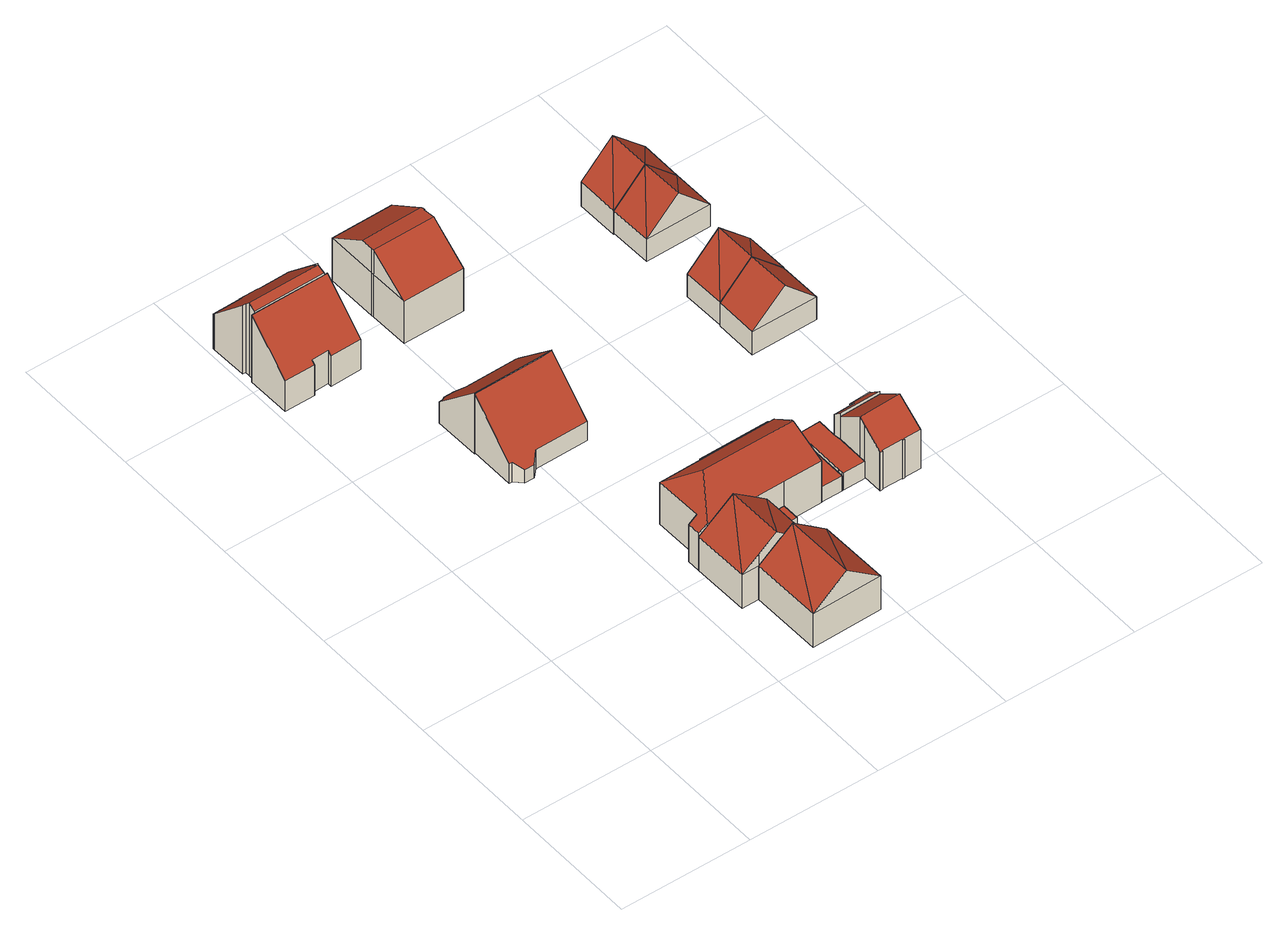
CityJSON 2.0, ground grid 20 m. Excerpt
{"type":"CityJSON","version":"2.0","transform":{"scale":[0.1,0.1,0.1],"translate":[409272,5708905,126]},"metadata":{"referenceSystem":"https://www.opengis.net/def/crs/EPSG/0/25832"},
"CityObjects":{
"building1":{"type":"Building","attributes":{"Gemeindeschluessel":"05978036","Geometrietyp2DReferenz":"3000","function":"31001_1000"},"children":["building1-1","building1-2"]},
"building1-1":{"type":"BuildingPart","attributes":{"roofType":"3100","measuredHeight":12.57},"parents":["building1"],"geometry":[{"type":"MultiSurface","lod":"2","boundaries":[[[0,1,2,3]],[[1,4,5,2]],[[4,6,7,5]],[[6,8,9,7]],[[8,10,11,9]],[[10,12,13,11]],[[12,14,15,13]],[[14,16,17,15]],[[16,18,19,17]],[[18,20,21,19]],[[20,22,23,21]],[[22,24,25,23]],[[24,26,27,25]],[[26,28,29,30,27]],[[31,0,3,32,33]],[[26,24,22,20,18,16,14,12,10,8,6,4,1,0]],[[0,31,28,26]],[[3,2,5,7,9,11,13,15,17,19,21,23,25,27,30,32]],[[33,29,28,31]],[[33,32,30,29]]],"semantics":{"surfaces":[{"type":"WallSurface"},{"type":"RoofSurface"},{"type":"GroundSurface"},{"type":"ClosureSurface"}],"values":[0,0,0,0,0,0,0,0,0,0,0,0,0,0,0,1,1,2,0,3]}}]},
"building1-2":{"type":"BuildingPart","attributes":{"roofType":"2100","measuredHeight":11.68},"parents":["building1"],"geometry":[{"type":"MultiSurface","lod":"2","boundaries":[[[34,33,32,35]],[[29,36,37,30]],[[36,38,39,37]],[[38,40,41,39]],[[40,42,43,41]],[[42,44,45,43]],[[44,46,47,45]],[[46,48,49,47]],[[48,34,35,49]],[[48,46,44,42,40,38,36,29,33,34]],[[35,32,30,37,39,41,43,45,47,49]],[[29,30,32,33]]],"semantics":{"surfaces":[{"type":"WallSurface"},{"type":"RoofSurface"},{"type":"GroundSurface"},{"type":"ClosureSurface"}],"values":[0,0,0,0,0,0,0,0,0,1,2,3]}}]},
"building2":{"type":"Building","attributes":{"Gemeindeschluessel":"05978036","Geometrietyp2DReferenz":"3000","function":"31001_1000","roofType":"2100","measuredHeight":10.19},"geometry":[{"type":"MultiSurface","lod":"2","boundaries":[[[50,51,52,53]],[[51,54,55,52]],[[54,56,57,55]],[[56,58,59,57]],[[58,60,61,59]],[[60,62,63,61]],[[62,64,65,63]],[[64,66,67,65]],[[66,50,53,67]],[[66,64,62,60,58,56,54,51,50]],[[53,52,55,57,59,61,63,65,67]]],"semantics":{"surfaces":[{"type":"WallSurface"},{"type":"RoofSurface"},{"type":"GroundSurface"}],"values":[0,0,0,0,0,0,0,0,0,1,2]}}]},
"building3":{"type":"Building","attributes":{"Gemeindeschluessel":"05978036","Geometrietyp2DReferenz":"3000","function":"31001_1000","roofType":"2100","measuredHeight":10.45},"geometry":[{"type":"MultiSurface","lod":"2","boundaries":[[[68,69,70,71]],[[69,72,73,70]],[[72,74,75,73]],[[74,76,77,75]],[[76,78,79,77]],[[78,80,81,79]],[[80,82,83,81]],[[82,84,85,83]],[[84,86,87,85]],[[86,68,71,87]],[[86,84,82,80,78,76,74,72,69,68]],[[71,70,73,75,77,79,81,83,85,87]]],"semantics":{"surfaces":[{"type":"WallSurface"},{"type":"RoofSurface"},{"type":"GroundSurface"}],"values":[0,0,0,0,0,0,0,0,0,0,1,2]}}]},
"building4":{"type":"Building","attributes":{"Gemeindeschluessel":"05978036","Geometrietyp2DReferenz":"3000","function":"31001_3060"},"children":["building4-1","building4-2","building4-3","building4-4","building4-5"]},
"building4-1":{"type":"BuildingPart","attributes":{"roofType":"3100","measuredHeight":10.03},"parents":["building4"],"geometry":[{"type":"MultiSurface","lod":"2","boundaries":[[[88,89,90,91]],[[89,92,93,90]],[[92,94,95,93]],[[94,96,97,95]],[[94,98,99]],[[94,99,100,96]],[[98,92,89]],[[89,101,99,98]],[[88,101,89]],[[92,98,94]],[[97,91,90,93,95]],[[91,97,96,88]],[[99,101,88,100]],[[100,88,96]]],"semantics":{"surfaces":[{"type":"WallSurface"},{"type":"RoofSurface"},{"type":"GroundSurface"},{"type":"ClosureSurface"}],"values":[0,0,0,0,1,1,1,1,0,0,2,3,0,3]}}]},
"building4-2":{"type":"BuildingPart","attributes":{"roofType":"1000","measuredHeight":2.98},"parents":["building4"],"geometry":[{"type":"MultiSurface","lod":"2","boundaries":[[[102,103,104,105]],[[103,106,107,104]],[[103,102,108,106]],[[107,109,105,104]],[[109,107,106,108]],[[105,109,108,102]]],"semantics":{"surfaces":[{"type":"WallSurface"},{"type":"RoofSurface"},{"type":"GroundSurface"},{"type":"ClosureSurface"}],"values":[0,0,1,2,3,3]}}]},
"building4-3":{"type":"BuildingPart","attributes":{"roofType":"2100","measuredHeight":6.87},"parents":["building4"],"geometry":[{"type":"MultiSurface","lod":"2","boundaries":[[[110,111,112,113]],[[114,115,116,117]],[[115,110,113,116]],[[115,114,111,110]],[[113,112,117,116]],[[114,117,112,111]]],"semantics":{"surfaces":[{"type":"WallSurface"},{"type":"RoofSurface"},{"type":"GroundSurface"},{"type":"ClosureSurface"}],"values":[0,0,0,1,2,3]}}]},
"building4-4":{"type":"BuildingPart","attributes":{"roofType":"3100","measuredHeight":10.02},"parents":["building4"],"geometry":[{"type":"MultiSurface","lod":"2","boundaries":[[[118,88,91,107,106]],[[119,120,97,96]],[[119,121,122,120]],[[119,123,124,125]],[[119,125,126,127,121]],[[124,100,88,118,128]],[[128,129,125,124]],[[96,123,119]],[[122,130,109,107,91,97,120]],[[109,130,131,128,108]],[[130,122,121,131]],[[106,108,128,118]],[[106,107,109,108]],[[96,97,91,88]],[[123,96,100,124]],[[100,96,88]],[[125,129,126]],[[126,129,128,131,127]],[[127,131,121]]],"semantics":{"surfaces":[{"type":"WallSurface"},{"type":"RoofSurface"},{"type":"GroundSurface"},{"type":"ClosureSurface"}],"values":[0,0,0,1,1,1,1,0,2,3,3,0,3,3,0,3,0,3,3]}}]},
"building4-5":{"type":"BuildingPart","attributes":{"roofType":"5000","measuredHeight":9.74},"parents":["building4"],"geometry":[{"type":"MultiSurface","lod":"2","boundaries":[[[132,133,134,135]],[[133,136,137,134]],[[136,138,102,105,137]],[[139,140,141,122,121]],[[140,142,143,141]],[[142,144,145,143]],[[144,146,114,117,145]],[[147,132,135,112,111]],[[144,142,140,139,148,149]],[[148,126,129,138,136,133,149]],[[133,132,147,146,144,149]],[[135,134,137,105,109,130,122,141,143,145,117,112]],[[148,127,126]],[[129,128,108,102,138]],[[108,109,105,102]],[[131,130,109,108,128]],[[126,127,131,128,129]],[[139,121,127,148]],[[130,131,121,122]],[[121,131,127]],[[111,114,146,147]],[[111,112,117,114]]],"semantics":{"surfaces":[{"type":"WallSurface"},{"type":"RoofSurface"},{"type":"GroundSurface"},{"type":"ClosureSurface"}],"values":[0,0,0,0,0,0,0,0,1,1,1,2,0,0,3,3,3,0,3,3,0,3]}}]},
"building5":{"type":"Building","attributes":{"Gemeindeschluessel":"05978036","Geometrietyp2DReferenz":"3000","function":"31001_1000","roofType":"5000","measuredHeight":11.51},"geometry":[{"type":"MultiSurface","lod":"2","boundaries":[[[150,151,152,153]],[[151,154,155,152]],[[154,156,157,155]],[[156,158,159,157]],[[158,160,161,159]],[[160,162,163,161]],[[162,164,165,163]],[[164,166,167,165]],[[166,168,169,167]],[[168,170,171,169]],[[170,172,173,171]],[[172,150,153,173]],[[174,158,156,175]],[[176,177,178,150,172,179]],[[174,175,180,178,177,181,182,183,184]],[[158,174,184,160]],[[160,184,183,162]],[[162,183,182,164]],[[164,182,181,166]],[[166,181,177,176,168]],[[151,178,180,154]],[[154,180,175,156]],[[170,179,172]],[[150,178,151]],[[168,176,179,170]],[[153,152,155,157,159,161,163,165,167,169,171,173]]],"semantics":{"surfaces":[{"type":"WallSurface"},{"type":"RoofSurface"},{"type":"GroundSurface"}],"values":[0,0,0,0,0,0,0,0,0,0,0,0,1,1,1,0,0,0,0,0,0,0,0,0,0,2]}}]},
"building6":{"type":"Building","attributes":{"Gemeindeschluessel":"05978036","Geometrietyp2DReferenz":"3000","function":"31001_2460","roofType":"1000","measuredHeight":2.54},"geometry":[{"type":"MultiSurface","lod":"2","boundaries":[[[185,186,187,188]],[[186,189,190,187]],[[189,191,192,190]],[[191,193,194,192]],[[193,185,188,194]],[[193,191,189,186,185]],[[188,187,190,192,194]]],"semantics":{"surfaces":[{"type":"WallSurface"},{"type":"RoofSurface"},{"type":"GroundSurface"}],"values":[0,0,0,0,0,1,2]}}]},
"building7":{"type":"Building","attributes":{"Gemeindeschluessel":"05978036","Geometrietyp2DReferenz":"3000","function":"31001_2460","roofType":"1000","measuredHeight":2.9},"geometry":[{"type":"MultiSurface","lod":"2","boundaries":[[[195,196,197,198]],[[196,199,200,197]],[[199,201,202,200]],[[201,203,204,202]],[[203,205,206,204]],[[205,207,208,206]],[[207,209,210,208]],[[209,211,212,210]],[[211,213,214,212]],[[213,195,198,214]],[[213,211,209,207,205,203,201,199,196,195]],[[198,197,200,202,204,206,208,210,212,214]]],"semantics":{"surfaces":[{"type":"WallSurface"},{"type":"RoofSurface"},{"type":"GroundSurface"}],"values":[0,0,0,0,0,0,0,0,0,0,1,2]}}]},
"building8":{"type":"Building","attributes":{"Gemeindeschluessel":"05978036","Geometrietyp2DReferenz":"3000","function":"31001_1000"},"children":["building8-1","building8-2"]},
"building8-1":{"type":"BuildingPart","attributes":{"roofType":"2100","measuredHeight":7.07},"parents":["building8"],"geometry":[{"type":"MultiSurface","lod":"2","boundaries":[[[215,216,217,218]],[[216,219,220,217]],[[219,221,222,220]],[[221,223,224,222]],[[223,225,226,224]],[[225,227,228,229,226]],[[230,231,232,233,234]],[[231,215,218,232]],[[231,230,227,225,223,221,219,216,215]],[[218,217,220,222,224,226,229,233,232]],[[230,234,228,227]],[[234,233,229,228]]],"semantics":{"surfaces":[{"type":"WallSurface"},{"type":"RoofSurface"},{"type":"GroundSurface"},{"type":"ClosureSurface"}],"values":[0,0,0,0,0,0,0,0,1,2,0,3]}}]},
"building8-2":{"type":"BuildingPart","attributes":{"roofType":"3100","measuredHeight":9.71},"parents":["building8"],"geometry":[{"type":"MultiSurface","lod":"2","boundaries":[[[235,236,237,238]],[[236,239,240,237]],[[239,241,242,240]],[[241,243,244,242]],[[243,245,246,244]],[[245,247,248,246]],[[247,249,250,248]],[[249,251,252,250]],[[251,234,233,252]],[[228,253,254,229]],[[253,255,256,254]],[[255,257,258,256]],[[257,235,238,258]],[[253,228,234,251]],[[251,249,247,245,243,241,239,236,235,257,255,253]],[[238,237,240,242,244,246,248,250,252,233,229,254,256,258]],[[229,233,234,228]]],"semantics":{"surfaces":[{"type":"WallSurface"},{"type":"RoofSurface"},{"type":"GroundSurface"},{"type":"ClosureSurface"}],"values":[0,0,0,0,0,0,0,0,0,0,0,0,0,1,1,2,3]}}]},
"building9":{"type":"Building","attributes":{"Gemeindeschluessel":"05978036","Geometrietyp2DReferenz":"3000","function":"31001_1000","roofType":"3100","measuredHeight":8.91},"geometry":[{"type":"MultiSurface","lod":"2","boundaries":[[[259,260,261,262]],[[260,263,264,261]],[[263,265,266,264]],[[265,259,262,266]],[[263,260,267]],[[259,265,268]],[[260,259,268,267]],[[265,263,267,268]],[[262,261,264,266]]],"semantics":{"surfaces":[{"type":"WallSurface"},{"type":"RoofSurface"},{"type":"GroundSurface"}],"values":[0,0,0,0,0,0,1,1,2]}}]},
"building10":{"type":"Building","attributes":{"Gemeindeschluessel":"05978036","Geometrietyp2DReferenz":"3000","function":"31001_1000","roofType":"3100","measuredHeight":8.88},"geometry":[{"type":"MultiSurface","lod":"2","boundaries":[[[269,270,271,272]],[[270,273,274,271]],[[273,275,276,274]],[[275,269,272,276]],[[273,270,277]],[[269,275,268]],[[277,269,268]],[[269,277,270]],[[273,268,275]],[[268,273,277]],[[272,271,274,276]]],"semantics":{"surfaces":[{"type":"WallSurface"},{"type":"RoofSurface"},{"type":"GroundSurface"}],"values":[0,0,0,0,0,0,1,1,1,1,2]}}]},
"building11":{"type":"Building","attributes":{"Gemeindeschluessel":"05978036","Geometrietyp2DReferenz":"3000","function":"31001_1000","roofType":"3100","measuredHeight":8.81},"geometry":[{"type":"MultiSurface","lod":"2","boundaries":[[[278,279,280,281]],[[279,282,283,280]],[[282,284,285,283]],[[284,278,281,285]],[[282,279,286]],[[278,284,287]],[[278,286,279]],[[286,278,287]],[[287,282,286]],[[282,287,284]],[[281,280,283,285]]],"semantics":{"surfaces":[{"type":"WallSurface"},{"type":"RoofSurface"},{"type":"GroundSurface"}],"values":[0,0,0,0,0,0,1,1,1,1,2]}}]},
"building12":{"type":"Building","attributes":{"Gemeindeschluessel":"05978036","Geometrietyp2DReferenz":"3000","function":"31001_1000","roofType":"3100","measuredHeight":9.06},"geometry":[{"type":"MultiSurface","lod":"2","boundaries":[[[288,289,290,291]],[[289,278,292,290]],[[278,284,293,292]],[[284,288,291,293]],[[294,284,287]],[[284,294,288]],[[287,278,289]],[[287,289,294]],[[288,294,289]],[[278,287,284]],[[291,290,292,293]]],"semantics":{"surfaces":[{"type":"WallSurface"},{"type":"RoofSurface"},{"type":"GroundSurface"}],"values":[0,0,0,0,1,1,1,1,0,0,2]}}]}
},
"vertices":[
[15,827,135],[15,834,128],[15,834,10],[15,827,10],[10,834,128],[10,834,10],[9,889,72],[9,889,10],[9,892,69],[9,892,10],[54,893,69],[54,893,10],[54,898,64],[54,898,10],[83,898,64],[83,898,10],[83,893,69],[83,893,10],[128,894,69],[128,894,10],[128,891,72],[128,891,10],[129,836,128],[129,836,10],[123,836,128],[123,836,10],[123,828,135],[123,828,10],[124,817,129],[124,817,126],[124,817,10],[15,816,129],[15,816,10],[15,816,126],
[10,816,126],[10,816,10],[129,817,126],[129,817,10],[130,751,62],[130,751,10],[83,750,62],[83,750,10],[83,756,67],[83,756,10],[57,755,67],[57,755,10],[57,750,62],[57,750,10],[11,750,62],[11,750,10],
[183,467,59],[172,456,48],[172,456,26],[183,467,26],[157,456,48],[157,456,26],[146,467,59],[146,467,26],[142,467,59],[142,467,26],[141,536,128],[141,536,26],[245,537,128],[245,537,26],[263,538,128],[263,538,26],[264,468,59],[264,468,26],
[141,536,129],[140,606,60],[140,606,24],[141,536,24],[146,607,60],[146,607,24],[157,618,49],[157,618,24],[173,618,49],[173,618,24],[184,607,60],[184,607,24],[262,608,60],[262,608,24],[262,603,65],[262,603,24],[263,538,129],[263,538,24],[245,537,129],[245,537,24],
[341,117,83],[366,117,83],[366,117,25],[341,117,25],[368,11,83],[368,11,25],[261,9,83],[261,9,25],[260,117,83],[260,117,25],[314,10,125],[313,117,125],[300,117,115],[341,117,103],
[367,204,55],[367,178,55],[367,178,25],[367,204,25],[341,178,55],[341,178,25],[340,204,55],[340,204,25],
[425,312,83],[425,299,94],[425,299,25],[425,312,25],[318,298,94],[318,311,83],[318,311,25],[318,298,25],
[341,178,83],[234,117,83],[234,117,25],[233,203,83],[233,203,25],[260,117,103],[288,117,125],[287,203,125],[251,203,97],[246,203,93],[340,204,83],[323,204,97],[246,203,25],[246,203,83],
[426,265,121],[426,262,122],[426,262,25],[426,265,25],[426,205,97],[426,205,25],[367,204,97],[233,203,89],[233,223,89],[233,223,25],[246,224,97],[246,224,25],[245,297,97],[245,297,25],[318,298,97],[425,299,97],[246,203,97],[285,261,122],
[198,751,87],[197,811,87],[197,811,14],[198,751,14],[197,815,87],[197,815,14],[196,894,87],[196,894,14],[290,895,87],[290,895,14],[290,834,87],[290,834,14],[291,834,87],[291,834,14],[291,830,87],[291,830,14],[290,830,87],[290,830,14],[291,808,87],[291,808,14],[291,804,87],[291,804,14],[291,752,87],[291,752,14],[290,836,128],[197,835,128],[291,808,127],[291,812,130],[197,811,130],[291,804,124],[197,815,129],[290,830,129],[291,830,129],[291,834,128],[290,834,128],
[426,265,52],[458,265,52],[458,265,26],[426,265,26],[458,212,52],[458,212,26],[458,205,52],[458,205,26],[426,205,52],[426,205,26],
[459,203,58],[458,205,58],[458,205,29],[459,203,29],[458,212,58],[458,212,29],[458,265,58],[458,265,29],[458,282,58],[458,282,29],[457,292,58],[457,292,29],[491,293,58],[491,293,29],[491,263,58],[491,263,29],[492,253,58],[492,253,29],[492,203,58],[492,203,29],
[494,263,93],[523,264,93],[523,264,31],[494,263,31],[523,273,85],[523,273,31],[555,274,85],[555,274,31],[555,266,91],[555,266,31],[555,264,93],[555,264,31],[555,254,102],[555,254,97],[555,254,31],[492,253,102],[491,263,93],[491,263,31],[492,253,31],[492,253,97],
[530,172,97],[527,172,97],[527,172,31],[530,172,31],[527,173,98],[527,173,31],[496,173,98],[496,173,31],[496,172,97],[496,172,31],[492,172,97],[492,172,31],[492,173,98],[492,173,31],[492,203,121],[492,203,31],[492,212,128],[492,212,31],[555,214,128],[555,214,31],[556,173,98],[556,173,31],[530,173,98],[530,173,31],
[614,524,71],[615,459,71],[615,459,32],[614,524,32],[514,458,71],[514,458,32],[514,523,71],[514,523,32],[565,458,121],[564,524,121],
[514,523,72],[513,588,72],[513,588,33],[514,523,33],[613,590,72],[613,590,33],[614,524,72],[614,524,33],[563,589,121],
[611,734,70],[612,669,70],[612,669,32],[611,734,32],[512,668,70],[512,668,32],[511,733,70],[511,733,32],[562,668,120],[561,734,120],
[510,798,70],[611,799,70],[611,799,29],[510,798,29],[611,734,29],[511,733,29],[560,799,120]
]}
